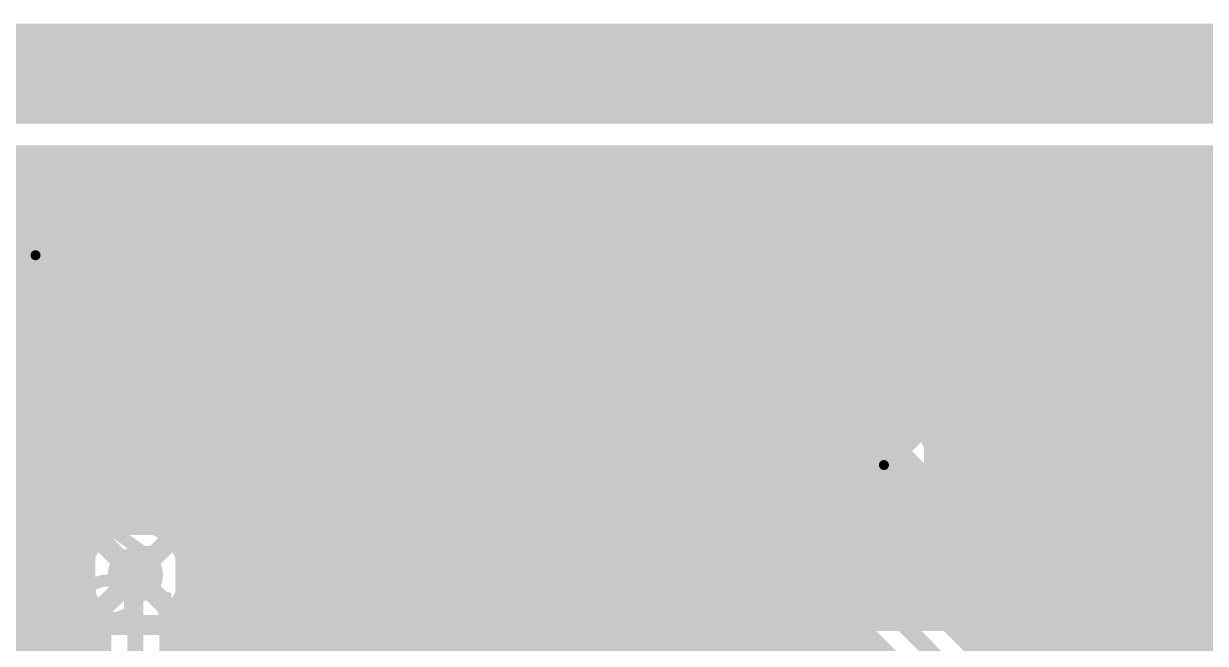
# Model space of a CAD drawing. Extents: x -1 to 119, y -42 to 51.
# Drawn here: x 88.75 to 103.78, y 42.82 to 50.7 of the extents above; entities that cross this region are included whole.
import ezdxf

# ---------------------------------------------------------------- set-up
doc = ezdxf.new("R2010")
doc.units = 0
doc.header["$MEASUREMENT"] = 0
doc.layers.get('0').update_dxf_attribs({"linetype": 'CONTINUOUS'})
for name, color, linetype in [('22-304-0_BOT', 7, 'CONTINUOUS'), ('22-304-0_DRD', 7, 'CONTINUOUS'), ('22-304-0_GND', 6, 'CONTINUOUS'), ('22-304-0_IN1', 4, 'CONTINUOUS'), ('22-304-0_SMT', 5, 'CONTINUOUS'), ('22-304-0_SPT', 10, 'CONTINUOUS'), ('22-304-0_SST', 14, 'CONTINUOUS'), ('22-304-0_TOP', 9, 'CONTINUOUS'), ('THRUHOLE_TAP', 11, 'CONTINUOUS')]:
    doc.layers.add(name, color=color, linetype=linetype)

# ---------------------------------------------------------------- blocks, each defined once
blk = doc.blocks.new('ROUND_60')
at = {"const_width": 0.35052}
blk.add_lwpolyline([(-0.17526, 0, 1), (0.17526, 0, 1)], format="xyb", close=True, dxfattribs=at)
blk = doc.blocks.new('ROUND_64')
at = {"const_width": 0.35052}
blk.add_lwpolyline([(-0.17526, 0, 1), (0.17526, 0, 1)], format="xyb", close=True, dxfattribs=at)
blk = doc.blocks.new('ROUND_57')
at = {"const_width": 0.35052}
blk.add_lwpolyline([(-0.17526, 0, 1), (0.17526, 0, 1)], format="xyb", close=True, dxfattribs=at)
blk = doc.blocks.new('ROUND_81')
at = {"const_width": 0.0635}
blk.add_lwpolyline([(-0.03175, 0, 1), (0.03175, 0, 1)], format="xyb", close=True, dxfattribs=at)
blk = doc.blocks.new('RECTANGLE_2')
blk.add_solid([(0.4826, 0.4064), (0.4826, -0.4064), (-0.4826, 0.4064), (-0.4826, -0.4064)])
blk = doc.blocks.new('ROUND_87')
at = {"const_width": 0.10033}
blk.add_lwpolyline([(-0.050164, 0, 1), (0.050164, 0, 1)], format="xyb", close=True, dxfattribs=at)

msp = doc.modelspace()

# ---------------------------------------------------------------- linework, layer by layer
at = {"layer": '22-304-0_BOT'}
for points, const_width in [([(17.87398, 46.71822), (17.87398, 47.59198), (19.05, 48.768), (28.448, 48.768), (33.02, 44.196), (41.402, 44.196), (42.164, 44.958), (47.879, 44.958), (48.641, 44.196), (58.42, 44.196), (59.182, 44.958), (87.884, 44.958), (89.154, 46.228), (99.822, 46.228), (103.886, 42.164), (103.886, 39.243), (106.045, 37.084), (106.045, 34.544), (106.934, 33.655), (107.061, 33.528), (110.109, 33.528), (110.6805, 34.0995), (112.395, 34.0995)], 0.635), ([(116.967, 49.022), (29.1084, 49.022)], 0.254), ([(88.7984, 49.022), (88.7984, 46.76902)], 0.254), ([(89.027, 49.022), (89.027, 46.863)], 0.254), ([(89.2556, 49.022), (89.2556, 46.8757)], 0.254), ([(89.4842, 49.022), (89.4842, 46.8757)], 0.254), ([(89.7128, 49.022), (89.7128, 46.8757)], 0.254), ([(89.9414, 49.022), (89.9414, 46.8757)], 0.254), ([(90.17, 49.022), (90.17, 46.8757)], 0.254), ([(90.3986, 49.022), (90.3986, 46.8757)], 0.254), ([(90.6272, 49.022), (90.6272, 46.8757)], 0.254), ([(90.8558, 49.022), (90.8558, 46.8757)], 0.254), ([(91.0844, 49.022), (91.0844, 46.8757)], 0.254), ([(91.313, 49.022), (91.313, 46.8757)], 0.254), ([(91.5416, 49.022), (91.5416, 46.8757)], 0.254), ([(91.7702, 49.022), (91.7702, 46.8757)], 0.254), ([(91.9988, 49.022), (91.9988, 46.8757)], 0.254), ([(92.2274, 49.022), (92.2274, 46.8757)], 0.254), ([(92.456, 49.022), (92.456, 46.8757)], 0.254), ([(92.6846, 49.022), (92.6846, 46.8757)], 0.254), ([(92.9132, 49.022), (92.9132, 46.8757)], 0.254), ([(93.1418, 49.022), (93.1418, 46.8757)], 0.254), ([(93.3704, 49.022), (93.3704, 46.8757)], 0.254), ([(93.599, 49.022), (93.599, 46.8757)], 0.254), ([(93.8276, 49.022), (93.8276, 46.8757)], 0.254), ([(94.0562, 49.022), (94.0562, 46.8757)], 0.254), ([(94.2848, 49.022), (94.2848, 46.8757)], 0.254), ([(94.5134, 49.022), (94.5134, 46.8757)], 0.254), ([(94.742, 49.022), (94.742, 46.8757)], 0.254), ([(94.9706, 49.022), (94.9706, 46.8757)], 0.254), ([(95.1992, 49.022), (95.1992, 46.8757)], 0.254), ([(95.4278, 49.022), (95.4278, 46.8757)], 0.254), ([(95.6564, 49.022), (95.6564, 46.8757)], 0.254), ([(95.885, 49.022), (95.885, 46.8757)], 0.254), ([(96.1136, 49.022), (96.1136, 46.8757)], 0.254), ([(96.3422, 49.022), (96.3422, 46.8757)], 0.254), ([(96.5708, 49.022), (96.5708, 46.8757)], 0.254), ([(96.7994, 49.022), (96.7994, 46.8757)], 0.254), ([(97.028, 49.022), (97.028, 46.8757)], 0.254), ([(97.2566, 49.022), (97.2566, 46.8757)], 0.254), ([(97.4852, 49.022), (97.4852, 46.8757)], 0.254), ([(97.7138, 49.022), (97.7138, 46.8757)], 0.254), ([(97.9424, 49.022), (97.9424, 46.8757)], 0.254), ([(98.171, 49.022), (98.171, 46.8757)], 0.254), ([(98.3996, 49.022), (98.3996, 46.8757)], 0.254), ([(98.6282, 49.022), (98.6282, 46.8757)], 0.254), ([(98.8568, 49.022), (98.8568, 46.8757)], 0.254), ([(99.0854, 49.022), (99.0854, 46.8757)], 0.254), ([(99.314, 49.022), (99.314, 46.8757)], 0.254), ([(99.5426, 49.022), (99.5426, 46.8757)], 0.254), ([(99.7712, 49.022), (99.7712, 46.8757)], 0.254), ([(99.9998, 49.022), (99.9998, 46.8503)], 0.254), ([(100.2284, 49.022), (100.2284, 46.73092)], 0.254), ([(100.457, 49.022), (100.457, 46.5074)], 0.254), ([(100.6856, 49.022), (100.6856, 46.2788)], 0.254), ([(100.9142, 49.022), (100.9142, 46.0502)], 0.254), ([(101.1428, 49.022), (101.1428, 45.8216)], 0.254), ([(101.3714, 49.022), (101.3714, 45.593)], 0.254), ([(101.6, 49.022), (101.6, 45.3644)], 0.254), ([(101.8286, 49.022), (101.8286, 45.1358)], 0.254), ([(102.0572, 49.022), (102.0572, 44.9072)], 0.254), ([(102.2858, 49.022), (102.2858, 44.6786)], 0.254), ([(102.5144, 49.022), (102.5144, 44.45)], 0.254), ([(102.743, 49.022), (102.743, 44.2214)], 0.254), ([(102.9716, 49.022), (102.9716, 43.9928)], 0.254), ([(103.2002, 49.022), (103.2002, 43.7642)], 0.254), ([(103.4288, 49.022), (103.4288, 43.5356)], 0.254), ([(103.6574, 49.022), (103.6574, 43.307)], 0.254), ([(103.886, 49.022), (103.886, 43.0784)], 0.254), ([(104.3813, 48.7934), (29.337, 48.7934)], 0.254), ([(104.3813, 48.5648), (55.42534, 48.5648)], 0.254), ([(104.3813, 48.3362), (55.70728, 48.3362)], 0.254), ([(104.3813, 48.1076), (55.85968, 48.1076)], 0.254), ([(104.3813, 47.879), (55.9435, 47.879)], 0.254), ([(104.3813, 47.6504), (55.97398, 47.6504)], 0.254), ([(104.3813, 47.4218), (55.95366, 47.4218)], 0.254), ([(104.3813, 47.1932), (55.88254, 47.1932)], 0.254), ([(104.3813, 46.9646), (55.74792, 46.9646)], 0.254), ([(99.822, 46.8757), (89.154, 46.8757)], 0.254), ([(88.75268, 46.736), (55.50662, 46.736)], 0.254), ([(88.68918, 46.67758), (87.61476, 45.6057)], 0.254), ([(109.58576, 46.736), (100.22332, 46.736)], 0.254), ([(100.28682, 46.67758), (104.33558, 42.62882)], 0.254), ([(109.47908, 46.5074), (100.457, 46.5074)], 0.254), ([(109.39018, 46.2788), (100.6856, 46.2788)], 0.254), ([(109.31652, 46.0502), (100.9142, 46.0502)], 0.254), ([(109.2581, 45.8216), (101.1428, 45.8216)], 0.254), ([(109.21492, 45.593), (101.3714, 45.593)], 0.254), ([(89.4207, 45.5803), (89.3572, 45.5168)], 0.254), ([(97.917, 45.5168), (89.3572, 45.5168)], 0.254), ([(99.55276, 45.5803), (89.4207, 45.5803)], 0.254), ([(89.4842, 45.5803), (89.4842, 45.5168)], 0.254), ([(89.7128, 45.5803), (89.7128, 45.5168)], 0.254), ([(89.9414, 45.5803), (89.9414, 45.5168)], 0.254), ([(90.17, 45.5803), (90.17, 45.5168)], 0.254), ([(90.3986, 45.5803), (90.3986, 45.5168)], 0.254), ([(90.6272, 45.5803), (90.6272, 45.5168)], 0.254), ([(90.8558, 45.5803), (90.8558, 45.5168)], 0.254), ([(91.0844, 45.5803), (91.0844, 45.5168)], 0.254), ([(91.313, 45.5803), (91.313, 45.5168)], 0.254), ([(91.5416, 45.5803), (91.5416, 45.5168)], 0.254), ([(91.7702, 45.5803), (91.7702, 45.5168)], 0.254), ([(91.9988, 45.5803), (91.9988, 45.5168)], 0.254), ([(92.2274, 45.5803), (92.2274, 45.5168)], 0.254), ([(92.456, 45.5803), (92.456, 45.5168)], 0.254), ([(92.6846, 45.5803), (92.6846, 45.5168)], 0.254), ([(92.9132, 45.5803), (92.9132, 45.5168)], 0.254), ([(93.1418, 45.5803), (93.1418, 45.5168)], 0.254), ([(93.3704, 45.5803), (93.3704, 45.5168)], 0.254), ([(93.599, 45.5803), (93.599, 45.5168)], 0.254), ([(93.8276, 45.5803), (93.8276, 45.5168)], 0.254), ([(94.0562, 45.5803), (94.0562, 45.5168)], 0.254), ([(94.2848, 45.5803), (94.2848, 45.5168)], 0.254), ([(94.5134, 45.5803), (94.5134, 45.5168)], 0.254), ([(94.742, 45.5803), (94.742, 45.5168)], 0.254), ([(94.9706, 45.5803), (94.9706, 45.5168)], 0.254), ([(95.1992, 45.5803), (95.1992, 45.5168)], 0.254), ([(95.4278, 45.5803), (95.4278, 45.5168)], 0.254), ([(95.6564, 45.5803), (95.6564, 45.5168)], 0.254), ([(95.885, 45.5803), (95.885, 45.5168)], 0.254), ([(96.1136, 45.5803), (96.1136, 45.5168)], 0.254), ([(96.3422, 45.5803), (96.3422, 45.5168)], 0.254), ([(96.5708, 45.5803), (96.5708, 45.5168)], 0.254), ([(96.7994, 45.5803), (96.7994, 45.5168)], 0.254), ([(97.028, 45.5803), (97.028, 45.5168)], 0.254), ([(97.2566, 45.5803), (97.2566, 45.5168)], 0.254), ([(97.4852, 45.5803), (97.4852, 45.5168)], 0.254), ([(97.7138, 45.5803), (97.7138, 45.5168)], 0.254), ([(97.9424, 45.5803), (97.9424, 45.5168)], 0.254), ([(98.171, 45.5803), (98.171, 45.43298)], 0.254), ([(98.3996, 45.5803), (98.3996, 45.212)], 0.254), ([(98.6282, 45.5803), (98.6282, 44.9834)], 0.254), ([(98.8568, 45.5803), (98.8568, 44.7548)], 0.254), ([(99.0854, 45.5803), (99.0854, 44.5262)], 0.254), ([(99.314, 45.5803), (99.314, 44.2976)], 0.254), ([(99.5426, 45.5803), (99.5426, 44.069)], 0.254), ([(99.55276, 45.5803), (103.2383, 41.89476)], 0.254), ([(98.2218, 45.3898), (101.26472, 42.34688)], 0.254), ([(99.76866, 45.3644), (98.2472, 45.3644)], 0.254), ([(99.7712, 45.36186), (99.7712, 43.8404)], 0.254), ([(109.18698, 45.3644), (101.6, 45.3644)], 0.254), ([(99.99726, 45.1358), (98.4758, 45.1358)], 0.254), ([(99.9998, 45.13326), (99.9998, 43.6118)], 0.254), ([(109.17174, 45.1358), (101.8286, 45.1358)], 0.254), ([(15.875, 44.71924), (15.875, 44.196), (17.018, 43.053), (87.249, 43.053), (89.281, 45.085), (97.917, 45.085), (100.965, 42.037), (100.965, 39.116)], 0.2032), ([(100.22586, 44.9072), (98.7044, 44.9072)], 0.254), ([(100.2284, 44.90466), (100.2284, 43.3832)], 0.254), ([(109.17174, 44.9072), (102.0572, 44.9072)], 0.254), ([(89.4588, 44.6532), (87.55888, 42.75328)], 0.254), ([(97.73666, 44.6532), (89.4588, 44.6532)], 0.254), ([(89.4842, 44.6532), (89.4842, 31.7373)], 0.254), ([(89.7128, 44.6532), (89.7128, 44.19092)], 0.254), ([(89.9414, 44.6532), (89.9414, 44.32808)], 0.254), ([(90.17, 44.6532), (90.17, 44.36872)], 0.254), ([(90.3986, 44.6532), (90.3986, 44.32808)], 0.254), ([(90.6272, 44.6532), (90.6272, 44.19092)], 0.254), ([(90.8558, 44.6532), (90.8558, 31.7373)], 0.254), ([(91.0844, 44.6532), (91.0844, 31.7373)], 0.254), ([(91.313, 44.6532), (91.313, 31.7373)], 0.254), ([(91.5416, 44.6532), (91.5416, 31.7373)], 0.254), ([(91.7702, 44.6532), (91.7702, 31.7373)], 0.254), ([(91.9988, 44.6532), (91.9988, 31.7373)], 0.254), ([(92.2274, 44.6532), (92.2274, 31.7373)], 0.254), ([(92.456, 44.6532), (92.456, 31.7373)], 0.254), ([(92.6846, 44.6532), (92.6846, 31.7373)], 0.254), ([(92.9132, 44.6532), (92.9132, 31.7373)], 0.254), ([(93.1418, 44.6532), (93.1418, 31.7373)], 0.254), ([(93.3704, 44.6532), (93.3704, 31.7373)], 0.254), ([(93.599, 44.6532), (93.599, 31.7373)], 0.254), ([(93.8276, 44.6532), (93.8276, 31.7373)], 0.254), ([(94.0562, 44.6532), (94.0562, 31.7373)], 0.254), ([(94.2848, 44.6532), (94.2848, 31.7373)], 0.254), ([(94.5134, 44.6532), (94.5134, 31.7373)], 0.254), ([(94.742, 44.6532), (94.742, 31.7373)], 0.254), ([(94.9706, 44.6532), (94.9706, 31.7373)], 0.254), ([(95.1992, 44.6532), (95.1992, 31.7373)], 0.254), ([(95.4278, 44.6532), (95.4278, 31.7373)], 0.254), ([(95.6564, 44.6532), (95.6564, 31.7373)], 0.254), ([(95.885, 44.6532), (95.885, 31.7373)], 0.254), ([(96.1136, 44.6532), (96.1136, 31.7373)], 0.254), ([(96.3422, 44.6532), (96.3422, 31.7373)], 0.254), ([(96.5708, 44.6532), (96.5708, 31.7373)], 0.254), ([(96.7994, 44.6532), (96.7994, 31.7373)], 0.254), ([(97.028, 44.6532), (97.028, 31.7373)], 0.254), ([(97.2566, 44.6532), (97.2566, 31.7373)], 0.254), ([(97.4852, 44.6532), (97.4852, 31.7373)], 0.254), ([(97.7138, 44.6532), (97.7138, 31.7373)], 0.254), ([(97.73666, 44.6532), (100.5332, 41.85666)], 0.254), ([(100.45446, 44.6786), (98.933, 44.6786)], 0.254), ([(100.457, 44.67606), (100.457, 43.1546)], 0.254), ([(109.1819, 44.6786), (102.2858, 44.6786)], 0.254), ([(97.93986, 44.45), (89.2556, 44.45)], 0.254), ([(89.2556, 44.44746), (89.2556, 31.7373)], 0.254), ([(97.9424, 44.44746), (97.9424, 31.7373)], 0.254), ([(100.68306, 44.45), (99.1616, 44.45)], 0.254), ([(100.6856, 44.44746), (100.6856, 42.926)], 0.254), ([(109.20984, 44.45), (102.5144, 44.45)], 0.254), ([(89.74836, 44.2214), (89.027, 44.2214)], 0.254), ([(89.027, 44.21886), (89.027, 31.7373)], 0.254), ([(98.16846, 44.2214), (90.59164, 44.2214)], 0.254), ([(98.171, 44.21886), (98.171, 31.7373)], 0.254), ([(100.91166, 44.2214), (99.3902, 44.2214)], 0.254), ([(100.9142, 44.21886), (100.9142, 42.6974)], 0.254), ([(109.25048, 44.2214), (102.743, 44.2214)], 0.254), ([(89.56294, 43.9928), (88.7984, 43.9928)], 0.254), ([(88.7984, 43.99026), (88.7984, 31.7373)], 0.254), ([(98.39706, 43.9928), (90.77706, 43.9928)], 0.254), ([(98.3996, 43.99026), (98.3996, 31.7373)], 0.254), ([(101.14026, 43.9928), (99.6188, 43.9928)], 0.254), ([(101.1428, 43.99026), (101.1428, 42.4688)], 0.254), ([(109.30382, 43.9928), (102.9716, 43.9928)], 0.254), ([(89.49436, 43.7642), (88.5698, 43.7642)], 0.254), ([(90.17, 39.243), (90.17, 43.688)], 0.2032), ([(98.62566, 43.7642), (90.84564, 43.7642)], 0.254), ([(98.6282, 43.76166), (98.6282, 31.7373)], 0.254), ([(101.36886, 43.7642), (99.8474, 43.7642)], 0.254), ([(101.3714, 43.76166), (101.3714, 42.18178)], 0.254), ([(109.37494, 43.7642), (103.2002, 43.7642)], 0.254), ([(89.50706, 43.5356), (88.3412, 43.5356)], 0.254), ([(98.85426, 43.5356), (90.83294, 43.5356)], 0.254), ([(98.8568, 43.53306), (98.8568, 31.7373)], 0.254), ([(101.59746, 43.5356), (100.076, 43.5356)], 0.254), ([(101.6, 43.53306), (101.6, 39.3573)], 0.254), ([(109.4613, 43.5356), (103.4288, 43.5356)], 0.254), ([(89.60612, 43.307), (88.1126, 43.307)], 0.254), ([(89.7128, 43.18508), (89.7128, 39.74592)], 0.254), ([(90.6272, 43.18508), (90.6272, 39.74592)], 0.254), ([(99.08286, 43.307), (90.73388, 43.307)], 0.254), ([(99.0854, 43.30446), (99.0854, 31.7373)], 0.254), ([(101.82606, 43.307), (100.3046, 43.307)], 0.254), ([(101.8286, 43.30446), (101.8286, 31.7373)], 0.254), ([(109.5629, 43.307), (103.6574, 43.307)], 0.254), ([(89.7382, 43.0784), (87.884, 43.0784)], 0.254), ([(89.7382, 43.16222), (89.7382, 39.76878)], 0.254), ([(90.6018, 43.16222), (90.6018, 39.76878)], 0.254), ([(99.31146, 43.0784), (90.6018, 43.0784)], 0.254), ([(99.314, 43.07586), (99.314, 31.7373)], 0.254), ([(102.05466, 43.0784), (100.5332, 43.0784)], 0.254), ([(102.0572, 43.07586), (102.0572, 31.76524)], 0.254), ([(109.68736, 43.0784), (103.886, 43.0784)], 0.254), ([(89.7382, 42.8498), (87.6554, 42.8498)], 0.254), ([(99.54006, 42.8498), (90.6018, 42.8498)], 0.254), ([(99.5426, 42.84726), (99.5426, 31.7373)], 0.254), ([(102.28326, 42.8498), (100.7618, 42.8498)], 0.254), ([(102.2858, 42.84726), (102.2858, 31.75254)], 0.254)]:
    msp.add_lwpolyline(points, dxfattribs=dict(at, const_width=const_width))
at = {"layer": '22-304-0_BOT', "const_width": 0.254}
for points in [[(89.154, 46.8757, 0.1989129), (88.69601, 46.68599)], [(89.154, 46.8757, 0.1989129), (88.69601, 46.68599)], [(100.2792, 46.6852, 0.1989124), (99.822, 46.87458)], [(98.2218, 45.3898, 0.1989124), (97.917, 45.51605)], [(90.17, 44.36872, 0.4142136), (89.48928, 43.688)], [(90.85072, 43.688, 0.4142136), (90.17, 44.36872)], [(89.48928, 43.688, 0.2244672), (89.73797, 43.16194)], [(90.6018, 43.16222, 0.2244669), (90.85036, 43.688)]]:
    msp.add_lwpolyline(points, format="xyb", dxfattribs=at)
at = {"layer": '22-304-0_DRD'}
for points, const_width in [([(117.99062, 0), (0, 0), (0, 50.06086), (117.99062, 50.06086), (117.99062, 0)], 1.27), ([(89.535, 48.387), (88.265, 48.387)], 0.254), ([(89.535, 48.387), (88.265, 47.117)], 0.254), ([(89.535, 47.117), (88.265, 48.387)], 0.254), ([(89.535, 47.117), (89.535, 48.387)], 0.254), ([(88.265, 47.117), (89.535, 47.117)], 0.254), ([(99.06, 45.72), (99.06, 44.45)], 0.254), ([(100.33, 45.72), (99.06, 45.72)], 0.254), ([(100.33, 45.72), (99.06, 44.45)], 0.254), ([(100.33, 44.45), (99.06, 45.72)], 0.254), ([(100.33, 44.45), (100.33, 45.72)], 0.254), ([(99.06, 44.45), (100.33, 44.45)], 0.254), ([(89.535, 44.323), (89.535, 43.053)], 0.254), ([(90.805, 44.323), (89.535, 44.323)], 0.254), ([(90.805, 44.323), (89.535, 43.053)], 0.254), ([(90.805, 43.053), (89.535, 44.323)], 0.254), ([(90.805, 43.053), (90.805, 44.323)], 0.254), ([(89.535, 43.053), (90.805, 43.053)], 0.254)]:
    msp.add_lwpolyline(points, dxfattribs=dict(at, const_width=const_width))
at = {"layer": '22-304-0_GND', "const_width": 1.27}
msp.add_lwpolyline([(117.99062, 0), (0, 0), (0, 50.06086), (117.99062, 50.06086), (117.99062, 0)], dxfattribs=at)
at = {"layer": '22-304-0_IN1'}
for points, const_width in [([(104.58196, 49.022), (14.72692, 49.022)], 0.254), ([(88.7476, 49.022), (88.7476, 48.41494)], 0.254), ([(88.9762, 49.022), (88.9762, 48.42764)], 0.254), ([(89.2048, 49.022), (89.2048, 48.35906)], 0.254), ([(89.4334, 49.022), (89.4334, 48.17364)], 0.254), ([(89.662, 49.022), (89.662, 44.14012)], 0.254), ([(89.8906, 49.022), (89.8906, 44.30776)], 0.254), ([(90.1192, 49.022), (90.1192, 44.36618)], 0.254), ([(90.3478, 49.022), (90.3478, 44.34332)], 0.254), ([(90.5764, 49.022), (90.5764, 44.23156)], 0.254), ([(90.805, 49.022), (90.805, 43.9293)], 0.254), ([(91.0336, 49.022), (91.0336, 43.1038)], 0.254), ([(91.2622, 49.022), (91.2622, 43.1038)], 0.254), ([(91.4908, 49.022), (91.4908, 43.1038)], 0.254), ([(91.7194, 49.022), (91.7194, 43.1038)], 0.254), ([(91.948, 49.022), (91.948, 43.1038)], 0.254), ([(92.1766, 49.022), (92.1766, 43.1038)], 0.254), ([(92.4052, 49.022), (92.4052, 43.1038)], 0.254), ([(92.6338, 49.022), (92.6338, 43.1038)], 0.254), ([(92.8624, 49.022), (92.8624, 43.1038)], 0.254), ([(93.091, 49.022), (93.091, 43.1038)], 0.254), ([(93.3196, 49.022), (93.3196, 43.1038)], 0.254), ([(93.5482, 49.022), (93.5482, 43.1038)], 0.254), ([(93.7768, 49.022), (93.7768, 43.1038)], 0.254), ([(94.0054, 49.022), (94.0054, 43.1038)], 0.254), ([(94.234, 49.022), (94.234, 43.1038)], 0.254), ([(94.4626, 49.022), (94.4626, 43.1038)], 0.254), ([(94.6912, 49.022), (94.6912, 43.1038)], 0.254), ([(94.9198, 49.022), (94.9198, 43.1038)], 0.254), ([(95.1484, 49.022), (95.1484, 43.1038)], 0.254), ([(95.377, 49.022), (95.377, 43.1038)], 0.254), ([(95.6056, 49.022), (95.6056, 43.1038)], 0.254), ([(95.8342, 49.022), (95.8342, 43.1038)], 0.254), ([(96.0628, 49.022), (96.0628, 43.1038)], 0.254), ([(96.2914, 49.022), (96.2914, 43.1038)], 0.254), ([(96.52, 49.022), (96.52, 43.1038)], 0.254), ([(96.7486, 49.022), (96.7486, 43.1038)], 0.254), ([(96.9772, 49.022), (96.9772, 43.1038)], 0.254), ([(97.2058, 49.022), (97.2058, 43.1038)], 0.254), ([(97.4344, 49.022), (97.4344, 43.1038)], 0.254), ([(97.663, 49.022), (97.663, 43.1038)], 0.254), ([(97.8916, 49.022), (97.8916, 43.1038)], 0.254), ([(98.1202, 49.022), (98.1202, 43.1038)], 0.254), ([(98.3488, 49.022), (98.3488, 43.1038)], 0.254), ([(98.5774, 49.022), (98.5774, 43.1038)], 0.254), ([(98.806, 49.022), (98.806, 43.1038)], 0.254), ([(99.0346, 49.022), (99.0346, 45.24502)], 0.254), ([(99.2632, 49.022), (99.2632, 45.61078)], 0.254), ([(99.4918, 49.022), (99.4918, 45.7327)], 0.254), ([(99.7204, 49.022), (99.7204, 45.76318)], 0.254), ([(99.949, 49.022), (99.949, 45.71492)], 0.254), ([(100.1776, 49.022), (100.1776, 45.56252)], 0.254), ([(100.4062, 49.022), (100.4062, 43.1038)], 0.254), ([(100.6348, 49.022), (100.6348, 43.1038)], 0.254), ([(100.8634, 49.022), (100.8634, 43.1038)], 0.254), ([(101.092, 49.022), (101.092, 43.1038)], 0.254), ([(101.3206, 49.022), (101.3206, 43.0911)], 0.254), ([(101.5492, 49.022), (101.5492, 42.9514)], 0.254), ([(101.7778, 49.022), (101.7778, 42.7228)], 0.254), ([(102.0064, 49.022), (102.0064, 42.4942)], 0.254), ([(102.235, 49.022), (102.235, 42.2656)], 0.254), ([(102.4636, 49.022), (102.4636, 42.037)], 0.254), ([(102.6922, 49.022), (102.6922, 41.8084)], 0.254), ([(102.9208, 49.022), (102.9208, 41.5798)], 0.254), ([(103.1494, 49.022), (103.1494, 41.3512)], 0.254), ([(103.378, 49.022), (103.378, 41.1226)], 0.254), ([(103.6066, 49.022), (103.6066, 40.894)], 0.254), ([(103.8352, 49.022), (103.8352, 40.6654)], 0.254), ([(104.58196, 48.8188), (14.77518, 48.8188)], 0.254), ([(104.58196, 48.5902), (55.37708, 48.5902)], 0.254), ([(104.58196, 48.3616), (89.19972, 48.3616)], 0.254), ([(104.58196, 48.133), (89.46388, 48.133)], 0.254), ([(104.58196, 47.9044), (89.56294, 47.9044)], 0.254), ([(104.58196, 47.6758), (89.57564, 47.6758)], 0.254), ([(104.58196, 47.4472), (89.50706, 47.4472)], 0.254), ([(89.4334, 47.33036), (89.4334, 43.6118)], 0.254), ([(88.7476, 47.08906), (88.7476, 43.6118)], 0.254), ([(89.2048, 47.14494), (89.2048, 43.6118)], 0.254), ([(104.58196, 47.2186), (89.32164, 47.2186)], 0.254), ([(112.395, 46.99), (87.62492, 46.99)], 0.254), ([(88.9762, 47.07636), (88.9762, 43.6118)], 0.254), ([(111.89208, 46.7614), (87.67318, 46.7614)], 0.254), ([(111.59236, 46.5328), (87.6427, 46.5328)], 0.254), ([(111.379, 46.3042), (87.52078, 46.3042)], 0.254), ([(111.21898, 46.0756), (87.15502, 46.0756)], 0.254), ([(111.0996, 45.847), (54.60492, 45.847)], 0.254), ([(99.27336, 45.6184), (54.65318, 45.6184)], 0.254), ([(111.01324, 45.6184), (100.11664, 45.6184)], 0.254), ([(99.08794, 45.3898), (54.6227, 45.3898)], 0.254), ([(110.95482, 45.3898), (100.30206, 45.3898)], 0.254), ([(99.01936, 45.1612), (54.50078, 45.1612)], 0.254), ([(110.92434, 45.1612), (100.37064, 45.1612)], 0.254), ([(99.03206, 44.9326), (54.13502, 44.9326)], 0.254), ([(99.0346, 44.92244), (99.0346, 43.1038)], 0.254), ([(107.64774, 44.9326), (100.35794, 44.9326)], 0.254), ([(99.13112, 44.704), (29.20492, 44.704)], 0.254), ([(107.38612, 44.704), (100.25888, 44.704)], 0.254), ([(99.2632, 44.55922), (99.2632, 43.1038)], 0.254), ([(100.1776, 44.60494), (100.1776, 43.1038)], 0.254), ([(99.39274, 44.4754), (62.13602, 44.4754)], 0.254), ([(99.4918, 44.43476), (99.4918, 43.1038)], 0.254), ([(99.7204, 44.40428), (99.7204, 43.1038)], 0.254), ([(99.949, 44.45508), (99.949, 43.1038)], 0.254), ([(107.28706, 44.4754), (99.99472, 44.4754)], 0.254), ([(89.78138, 44.2468), (62.50178, 44.2468)], 0.254), ([(107.27436, 44.2468), (90.55608, 44.2468)], 0.254), ([(89.57564, 44.0182), (62.6237, 44.0182)], 0.254), ([(107.34294, 44.0182), (90.76436, 44.0182)], 0.254), ([(89.4969, 43.7896), (62.65418, 43.7896)], 0.254), ([(107.52836, 43.7896), (90.84056, 43.7896)], 0.254), ([(90.17, 43.688), (89.662, 43.18), (67.691, 43.18), (67.564, 43.053), (29.972, 43.053), (20.447, 33.528), (16.383, 33.528), (14.605, 31.75), (14.605, 28.448), (15.24, 27.813), (15.24, 25.4), (16.764, 23.876), (16.764, 17.78), (18.4912, 16.0528), (19.812, 16.0528)], 0.2032), ([(89.48166, 43.6118), (67.691, 43.6118)], 0.254), ([(111.49584, 43.561), (90.83802, 43.561)], 0.254), ([(111.75492, 43.3324), (90.74912, 43.3324)], 0.254), ([(90.805, 43.44416), (90.805, 43.1038)], 0.254), ([(101.219, 43.1038), (90.51798, 43.1038)], 0.254), ([(90.5764, 43.1419), (90.5764, 43.1038)], 0.254), ([(112.14354, 43.1038), (101.219, 43.1038)], 0.254), ([(101.5238, 42.9768), (103.93172, 40.56888)], 0.254), ([(116.967, 42.8752), (101.6254, 42.8752)], 0.254)]:
    msp.add_lwpolyline(points, dxfattribs=dict(at, const_width=const_width))
at = {"layer": '22-304-0_IN1', "const_width": 0.254}
for points in [[(88.9, 48.43272, 0.4142136), (88.21928, 47.752)], [(89.58072, 47.752, 0.4142136), (88.9, 48.43272)], [(88.21928, 47.752, 0.4142136), (88.9, 47.07128)], [(88.9, 47.07128, 0.4142136), (89.58072, 47.752)], [(99.695, 45.76572, 0.4142136), (99.01428, 45.085)], [(100.37572, 45.085, 0.4142136), (99.695, 45.76572)], [(99.01428, 45.085, 0.4142136), (99.695, 44.40428)], [(99.695, 44.40428, 0.4142136), (100.37572, 45.085)], [(90.17, 44.36872, 0.4142136), (89.48928, 43.688)], [(90.85072, 43.688, 0.4142136), (90.17, 44.36872)], [(89.48928, 43.688, 0.024273), (89.49248, 43.62202)], [(90.51798, 43.1038, 0.2643037), (90.84998, 43.688)], [(101.5238, 42.9768, 0.1989124), (101.219, 43.10305)], [(101.5238, 42.9768, 0.1989124), (101.219, 43.10305)]]:
    msp.add_lwpolyline(points, format="xyb", dxfattribs=at)
at = {"layer": '22-304-0_SST', "const_width": 0.1524}
for points in [[(90.9955, 45.5295), (90.9955, 48.4505), (89.3572, 48.4505), (89.3572, 45.5295), (90.9955, 45.5295)], [(92.9005, 45.5295), (92.9005, 48.4505), (91.2622, 48.4505), (91.2622, 45.5295), (92.9005, 45.5295)], [(94.8055, 45.5295), (94.8055, 48.4505), (93.1672, 48.4505), (93.1672, 45.5295), (94.8055, 45.5295)], [(95.0595, 48.4505), (95.0595, 45.5295), (96.6978, 45.5295), (96.6978, 48.4505), (95.0595, 48.4505)], [(98.6155, 45.5295), (98.6155, 48.4505), (96.9772, 48.4505), (96.9772, 45.5295), (98.6155, 45.5295)], [(98.8695, 48.4505), (98.8695, 45.5295), (100.5078, 45.5295), (100.5078, 48.4505), (98.8695, 48.4505)], [(101.28758, 47.83836), (101.1174, 47.89932), (101.1174, 48.25492), (101.28758, 48.31334), (101.96576, 48.31334), (102.1334, 48.25492), (102.1334, 47.89932), (101.96576, 47.83836)], [(101.1174, 47.00016), (101.1174, 47.47514), (101.79558, 47.00016), (101.96576, 47.00016), (102.1334, 47.06112), (102.1334, 47.41672), (101.96576, 47.47514)], [(101.28758, 46.63694), (101.1174, 46.57852), (101.1174, 46.22292), (101.28758, 46.16196), (101.6254, 46.16196), (101.79558, 46.28134), (101.79558, 46.63694), (102.1334, 46.63694), (102.1334, 46.16196)], [(102.8954, 45.90034), (102.8954, 45.54474), (103.06558, 45.42536), (103.23576, 45.42536), (103.4034, 45.54474), (103.4034, 45.90034), (102.3874, 45.90034)], [(102.8954, 45.60316), (102.3874, 45.42536)], [(89.76106, 44.8183), (89.59342, 44.87926), (89.59342, 45.23486), (89.76106, 45.29328), (90.43924, 45.29328), (90.60942, 45.23486), (90.60942, 44.87926), (90.43924, 44.8183)], [(92.13342, 45.29328), (92.13342, 44.93768), (92.30106, 44.8183), (92.47124, 44.8183), (92.64142, 44.93768), (92.64142, 45.29328), (91.62542, 45.29328)], [(94.03842, 45.29328), (94.03842, 44.93768), (94.20606, 44.8183), (94.37624, 44.8183), (94.54642, 44.93768), (94.54642, 45.29328), (93.53042, 45.29328)], [(98.01606, 44.8183), (97.84842, 44.87926), (97.84842, 45.23486), (98.01606, 45.29328), (98.69424, 45.29328), (98.86442, 45.23486), (98.86442, 44.87926), (98.69424, 44.8183)], [(96.4184, 44.72432), (96.4184, 45.13834), (97.4344, 45.13834)], [(102.55758, 45.06214), (102.3874, 44.94276), (102.3874, 44.70654), (102.55758, 44.58716), (102.72776, 44.58716), (103.06558, 44.82592), (103.4034, 44.58716), (103.4034, 45.06214)], [(92.13342, 44.9961), (91.62542, 44.8183)], [(94.03842, 44.9961), (93.53042, 44.8183)], [(89.59342, 43.9801), (89.59342, 44.45508), (90.26906, 43.9801), (90.43924, 43.9801), (90.60942, 44.04106), (90.60942, 44.39666), (90.43924, 44.45508)], [(91.96324, 43.9801), (91.96324, 44.45508), (92.64142, 44.21886), (92.64142, 44.09948), (91.62542, 44.09948)], [(93.69806, 44.45508), (93.53042, 44.3357), (93.53042, 44.09948), (93.69806, 43.9801), (93.86824, 43.9801), (94.20606, 44.21886), (94.54642, 43.9801), (94.54642, 44.45508)], [(95.6564, 44.50334), (95.6564, 44.14774), (95.82658, 44.02836), (95.99676, 44.02836), (96.1644, 44.14774), (96.1644, 44.50334), (95.1484, 44.50334)], [(97.84842, 43.9801), (97.84842, 44.45508), (98.52406, 43.9801), (98.69424, 43.9801), (98.86442, 44.04106), (98.86442, 44.39666), (98.69424, 44.45508)], [(96.75876, 43.88612), (96.75876, 44.35856), (97.4344, 44.12234), (97.4344, 44.00296), (96.4184, 44.00296)], [(95.6564, 44.20616), (95.1484, 44.02836)], [(102.8954, 44.16552), (102.8954, 43.80992), (102.72776, 43.74896), (102.55758, 43.74896), (102.3874, 43.80992), (102.3874, 44.16552), (102.55758, 44.22394), (102.72776, 44.22394), (103.4034, 43.98772)], [(91.62542, 43.1419), (91.62542, 43.61688), (92.30106, 43.1419), (92.47124, 43.1419), (92.64142, 43.20286), (92.64142, 43.55846), (92.47124, 43.61688)], [(95.48876, 43.19016), (95.48876, 43.66514), (96.1644, 43.42892), (96.1644, 43.30954), (95.1484, 43.30954)], [(90.10142, 43.55846), (90.10142, 43.20286), (89.93124, 43.1419), (89.76106, 43.1419), (89.59342, 43.20286), (89.59342, 43.55846), (89.76106, 43.61688), (89.93124, 43.61688), (90.60942, 43.38066)], [(94.03842, 43.20286), (94.20606, 43.1419), (94.37624, 43.1419), (94.54642, 43.20286), (94.54642, 43.55846), (94.37624, 43.61688), (94.20606, 43.61688), (94.03842, 43.55846), (94.03842, 43.20286), (93.86824, 43.1419), (93.69806, 43.1419), (93.53042, 43.20286), (93.53042, 43.55846), (93.69806, 43.61688), (93.86824, 43.61688), (94.03842, 43.55846)], [(98.18624, 43.1419), (98.18624, 43.61688), (98.86442, 43.38066), (98.86442, 43.26128), (97.84842, 43.26128)], [(102.0445, 43.3705), (102.0445, 40.4495), (103.6828, 40.4495), (103.6828, 43.3705), (102.0445, 43.3705)]]:
    msp.add_lwpolyline(points, dxfattribs=at)
at = {"layer": '22-304-0_TOP'}
for points, const_width in [([(14.097, 48.768), (14.351, 49.022), (94.488, 49.022), (95.8088, 47.7012), (95.885, 47.7012)], 0.2032), ([(99.695, 47.7012), (99.695, 47.879), (98.806, 48.768), (96.774, 48.768), (95.885, 47.879), (95.885, 47.7012)], 0.381), ([(88.9, 47.752), (88.9508, 47.7012), (90.17, 47.7012)], 0.254), ([(92.075, 47.7012), (90.17, 47.7012)], 0.254), ([(95.885, 46.2788), (95.7072, 46.2788), (94.2848, 47.7012), (93.98, 47.7012)], 0.381), ([(99.695, 46.2788), (99.568, 46.228), (98.0948, 47.7012), (97.79, 47.7012)], 0.254), ([(112.395, 36.10102), (114.046, 36.10102), (114.046, 39.624), (113.538, 40.132), (110.998, 40.132), (107.696, 43.434), (106.172, 43.434), (101.9048, 47.7012), (99.695, 47.7012)], 0.381), ([(92.075, 46.2788), (90.17, 46.2788)], 0.381), ([(92.075, 46.2788), (92.075, 41.9862)], 0.381), ([(96.06534, 41.95572), (96.06534, 43.12666), (93.98, 45.212), (93.98, 46.2788)], 0.381), ([(97.79, 46.2788), (95.885, 46.2788)], 0.381), ([(99.695, 46.2788), (99.695, 45.085)], 0.381)]:
    msp.add_lwpolyline(points, dxfattribs=dict(at, const_width=const_width))

# ---------------------------------------------------------------- block references
at = {"layer": '22-304-0_BOT'}
for name, p in [('ROUND_60', (88.9, 47.752)), ('ROUND_64', (99.695, 45.085)), ('ROUND_60', (90.17, 43.688))]:
    msp.add_blockref(name, p, dxfattribs=at)
at = {"layer": '22-304-0_GND'}
for name, p in [('ROUND_81', (88.9, 47.752)), ('ROUND_81', (99.695, 45.085)), ('ROUND_57', (90.17, 43.688))]:
    msp.add_blockref(name, p, dxfattribs=at)
at = {"layer": '22-304-0_IN1'}
for name, p in [('ROUND_60', (88.9, 47.752)), ('ROUND_64', (99.695, 45.085)), ('ROUND_60', (90.17, 43.688))]:
    msp.add_blockref(name, p, dxfattribs=at)
at = {"layer": '22-304-0_SMT'}
for p in [(90.17, 47.7012), (92.075, 47.7012), (93.98, 47.7012), (95.885, 47.7012), (97.79, 47.7012), (99.695, 47.7012), (90.17, 46.2788), (92.075, 46.2788), (93.98, 46.2788), (95.885, 46.2788), (97.79, 46.2788), (99.695, 46.2788), (102.87, 42.6212)]:
    msp.add_blockref('RECTANGLE_2', p, dxfattribs=at)
at = {"layer": '22-304-0_SPT'}
for p in [(90.17, 47.7012), (92.075, 47.7012), (93.98, 47.7012), (95.885, 47.7012), (97.79, 47.7012), (99.695, 47.7012), (90.17, 46.2788), (92.075, 46.2788), (93.98, 46.2788), (95.885, 46.2788), (97.79, 46.2788), (99.695, 46.2788), (102.87, 42.6212)]:
    msp.add_blockref('RECTANGLE_2', p, dxfattribs=at)
at = {"layer": '22-304-0_TOP'}
for name, p in [('ROUND_60', (88.9, 47.752)), ('RECTANGLE_2', (90.17, 47.7012)), ('RECTANGLE_2', (92.075, 47.7012)), ('RECTANGLE_2', (93.98, 47.7012)), ('RECTANGLE_2', (95.885, 47.7012)), ('RECTANGLE_2', (97.79, 47.7012)), ('RECTANGLE_2', (99.695, 47.7012)), ('RECTANGLE_2', (90.17, 46.2788)), ('RECTANGLE_2', (92.075, 46.2788)), ('RECTANGLE_2', (93.98, 46.2788)), ('RECTANGLE_2', (95.885, 46.2788)), ('RECTANGLE_2', (97.79, 46.2788)), ('RECTANGLE_2', (99.695, 46.2788)), ('ROUND_60', (99.695, 45.085)), ('ROUND_60', (90.17, 43.688)), ('RECTANGLE_2', (102.87, 42.6212))]:
    msp.add_blockref(name, p, dxfattribs=at)
at = {"layer": 'THRUHOLE_TAP'}
for p in [(88.9, 47.752), (99.695, 45.085), (90.17, 43.688)]:
    msp.add_blockref('ROUND_87', p, dxfattribs=at)

doc.saveas('drawing.dxf')
